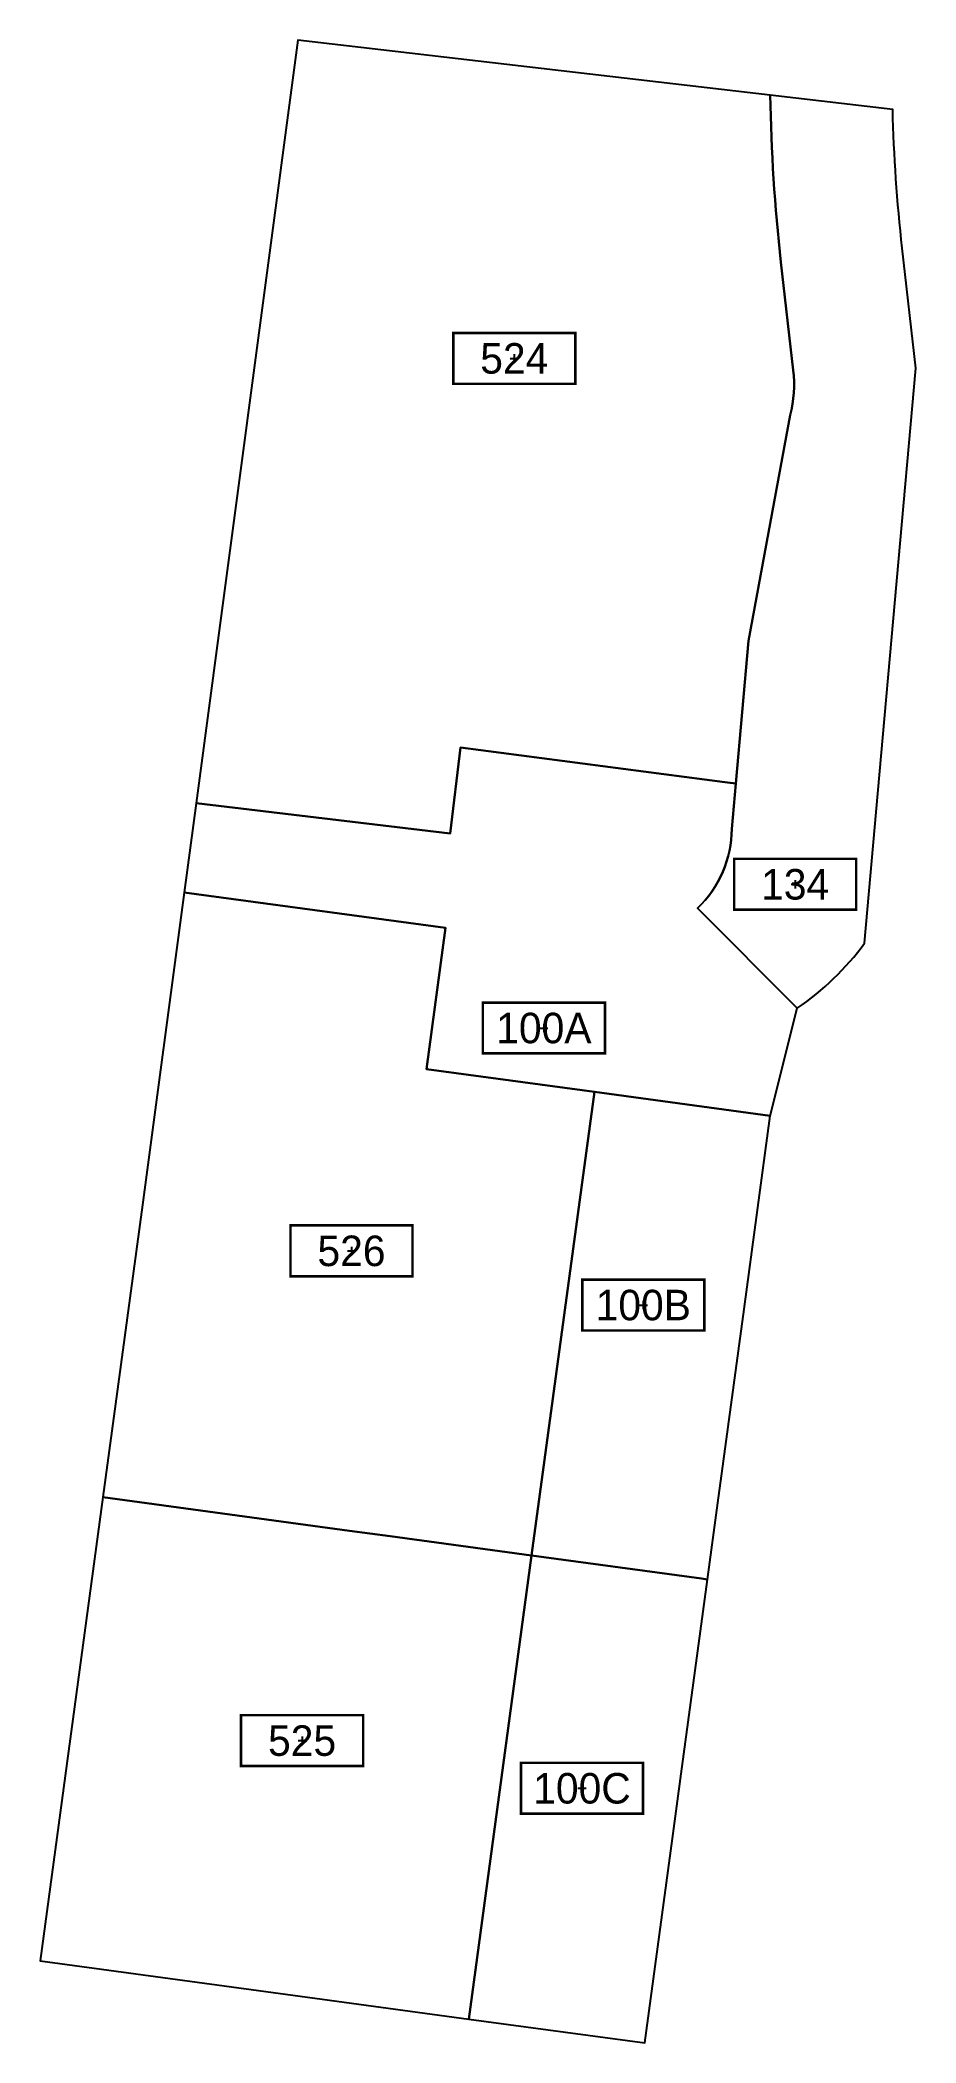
# Model space of a CAD drawing. Header units: metres. Extents: x 185812.5 to 185855.6, y 655534.6 to 655633.1.
import ezdxf
from ezdxf.enums import TextEntityAlignment as Align

# ---------------------------------------------------------------- set-up
doc = ezdxf.new("R2010")
doc.units = ezdxf.units.M
doc.header["$LTSCALE"] = 0.4
doc.layers.add('pcell', color=160, linetype='Continuous')
doc.layers.add('scellno', color=160, linetype='Continuous')
doc.styles.add('mvt-nos', font='mvt-nos')

# ---------------------------------------------------------------- blocks, each defined once
blk = doc.blocks.new('cellno')
at = {"color": 2}
for points in [[(-0.4, 0), (0.4, 0)], [(0, 0.4), (0, -0.4)]]:
    blk.add_lwpolyline(points, dxfattribs=at)
at = {"layer": 'scellno', "const_width": 0.25}
blk.add_lwpolyline([(6, 2.5), (-6, 2.5), (-6, -2.5), (6, -2.5)], close=True, dxfattribs=at)
at = {"layer": 'scellno', "style": 'mvt-nos'}
blk.add_attdef('CELLNO', text='', height=3, dxfattribs=at).set_placement((0, 0), align=Align.MIDDLE)
at = {"layer": 'scellno', "style": 'mvt-nos', "flags": 1}
for tag, p in [('CODE', (-0.29, -6)), ('AREA', (0.21, -8.97))]:
    blk.add_attdef(tag, text='', height=2.5, dxfattribs=at).set_placement(p, align=Align.CENTER)

msp = doc.modelspace()

# ---------------------------------------------------------------- linework, layer by layer
at = {"layer": 'pcell'}
for points in [[(185849.389, 655614.623, 0.093531), (185849.551, 655616.843), (185848.946, 655622.147, -0.025099), (185848.42, 655630.357), (185825.19, 655633.069), (185820.203, 655595.557), (185832.677, 655594.054), (185833.189, 655598.296), (185846.186, 655596.589), (185846.317, 655596.576), (185846.728, 655596.523), (185847.354, 655603.536)], [(185855.579, 655616.946), (185854.907, 655622.835, -0.022499), (185854.438, 655629.655), (185848.42, 655630.357, 0.025099), (185848.946, 655622.147), (185849.551, 655616.843, -0.093531), (185849.389, 655614.623), (185847.354, 655603.536), (185846.728, 655596.523), (185846.529, 655594.292, -0.20071), (185844.848, 655590.384), (185849.747, 655585.471, 0.08305), (185853.056, 655588.662), (185853.712, 655596.029), (185853.712, 655596.029)], [(185846.529, 655594.292), (185846.728, 655596.523), (185846.317, 655596.576), (185846.186, 655596.589), (185833.189, 655598.296), (185832.677, 655594.054), (185820.203, 655595.557), (185819.614, 655591.162), (185832.46, 655589.42), (185831.52, 655582.48), (185839.782, 655581.356), (185848.42, 655580.18), (185849.747, 655585.471), (185844.848, 655590.384, 0.20071)]]:
    msp.add_lwpolyline(points, format="xyb", close=True, dxfattribs=at)
for points in [[(185839.782, 655581.356), (185831.52, 655582.48), (185832.46, 655589.42), (185819.614, 655591.162), (185817.56, 655575.8), (185815.613, 655561.428), (185827.744, 655559.78), (185829.742, 655559.509), (185836.689, 655558.565)], [(185847.14, 655570.67), (185848.42, 655580.18), (185839.782, 655581.356), (185836.689, 655558.565), (185845.037, 655557.431), (185845.34, 655557.39), (185845.844, 655561.148)], [(185836.689, 655558.565), (185829.742, 655559.509), (185827.744, 655559.78), (185815.613, 655561.428), (185812.526, 655538.635), (185824.952, 655536.948), (185833.595, 655535.775)], [(185836.689, 655558.565), (185833.595, 655535.775), (185842.25, 655534.6), (185843.612, 655544.658), (185844.041, 655547.831), (185845.34, 655557.39), (185845.037, 655557.431)]]:
    msp.add_lwpolyline(points, close=True, dxfattribs=at)

# ---------------------------------------------------------------- block references
at = {"layer": 'scellno', "xscale": 0.5, "yscale": 0.5, "zscale": 0.5}
for p, values in [((185835.836, 655617.42), {'CELLNO': '524'}), ((185849.643, 655591.564), {'CELLNO': '134'}), ((185837.291, 655584.498), {'CELLNO': '100A'}), ((185827.834, 655573.543), {'CELLNO': '526'}), ((185842.178, 655570.879), {'CELLNO': '100B'}), ((185825.406, 655549.465), {'CELLNO': '525'}), ((185839.163, 655547.12), {'CELLNO': '100C'})]:
    msp.add_blockref('cellno', p, dxfattribs=at).add_auto_attribs(values)

doc.saveas('drawing.dxf')
